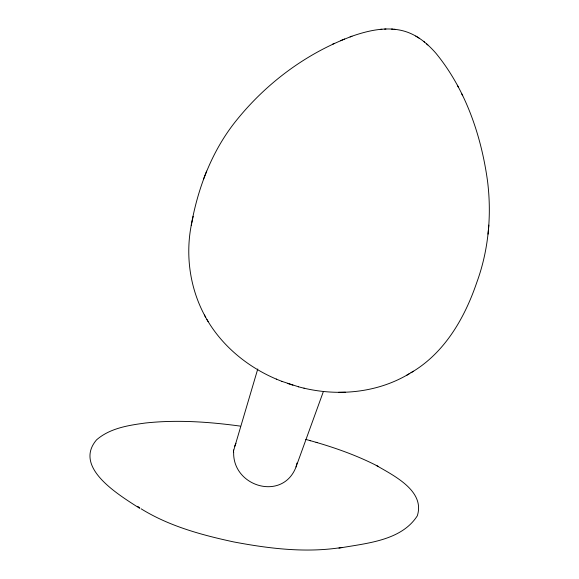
<?xml version="1.0" encoding="UTF-8"?>
<svg xmlns="http://www.w3.org/2000/svg" width="579" height="579" viewBox="0 0 579 579"><rect width="100%" height="100%" fill="white"/><g stroke="black" fill="none" stroke-linecap="round" stroke-linejoin="round"><path stroke-width="0.87" d="M233.655 452.004C232.454 486.787 282.813 501.646 296.028 466.964L323.176 392.099M410.996 372.71C444.397 353.248 464.568 318.298 476.72 282.639C488.575 250.352 491.781 215.243 487.547 181.198C481.243 135.435 465.567 89.484 436.03 53.377C427.751 43.809 417.553 35.283 405.3 31.469C388.408 26.229 370.234 30.043 353.921 35.536C308.629 51.871 268.265 81.386 237.86 118.615C211.646 150.236 196.998 189.782 190.433 229.979C185.772 259.689 190.969 290.998 205.683 317.285M488.032 234.169L488.835 225.101M233.8 450.035L257.771 368.953M296.962 463.055L296.028 466.964M191.258 225.274L193.169 216.329M234.56 446.452L235.928 443.297M203.41 179.403L206.623 171.109M298.388 386.758C335.06 396.825 376.205 393.633 409.143 373.81M406.769 375.243L413.428 371.24M332.404 44.301L334.64 43.295M340.488 40.718L344.592 39.01M350.092 36.904L351.96 36.18M341.994 547.43C305.929 553.169 269.097 548.617 233.496 541.879C201.499 534.96 169.111 526.173 141.052 508.775M338.947 548.161C365.711 543.254 401.109 541.083 417.293 515.846C425.377 490.84 393.452 475.504 376.241 465.4M380.294 29.377L381.872 29.268M384.622 29.095L385.94 29.001M338.505 392.323L345.431 392.222M391.549 29.073L393.003 29.196M394.198 29.305L395.399 29.406M240.205 426.101C208.91 421.83 177.08 419.616 145.582 422.996C128.516 425.297 109.974 428.149 96.548 439.859C72.57 467.962 120.381 495.74 139.604 508.304M303.961 388.147L304.337 388.248M305.763 439.418C330.645 446.156 355.245 454.501 378.188 466.377M298.619 386.823L281.77 381.329M309.736 440.496L310.648 440.757M316.062 442.298L317.14 442.609M287.322 383.356L292.945 385.187M204.409 315.034C219.825 344.187 246.444 366.521 276.632 379.238M276.306 379.107L281.959 381.402M419.001 38.062L415.758 36.072M137.737 506.379L139.727 507.819M423.582 41.333L424.602 42.195M426.643 43.939L427.859 44.959M206.942 319.492L208.172 321.663M457.374 85.222L458.452 87.357M461.485 93.378L462.686 95.745M233.532 451.931A27.047 16.444 60.2 0 1 233.692 449.955"/></g></svg>
